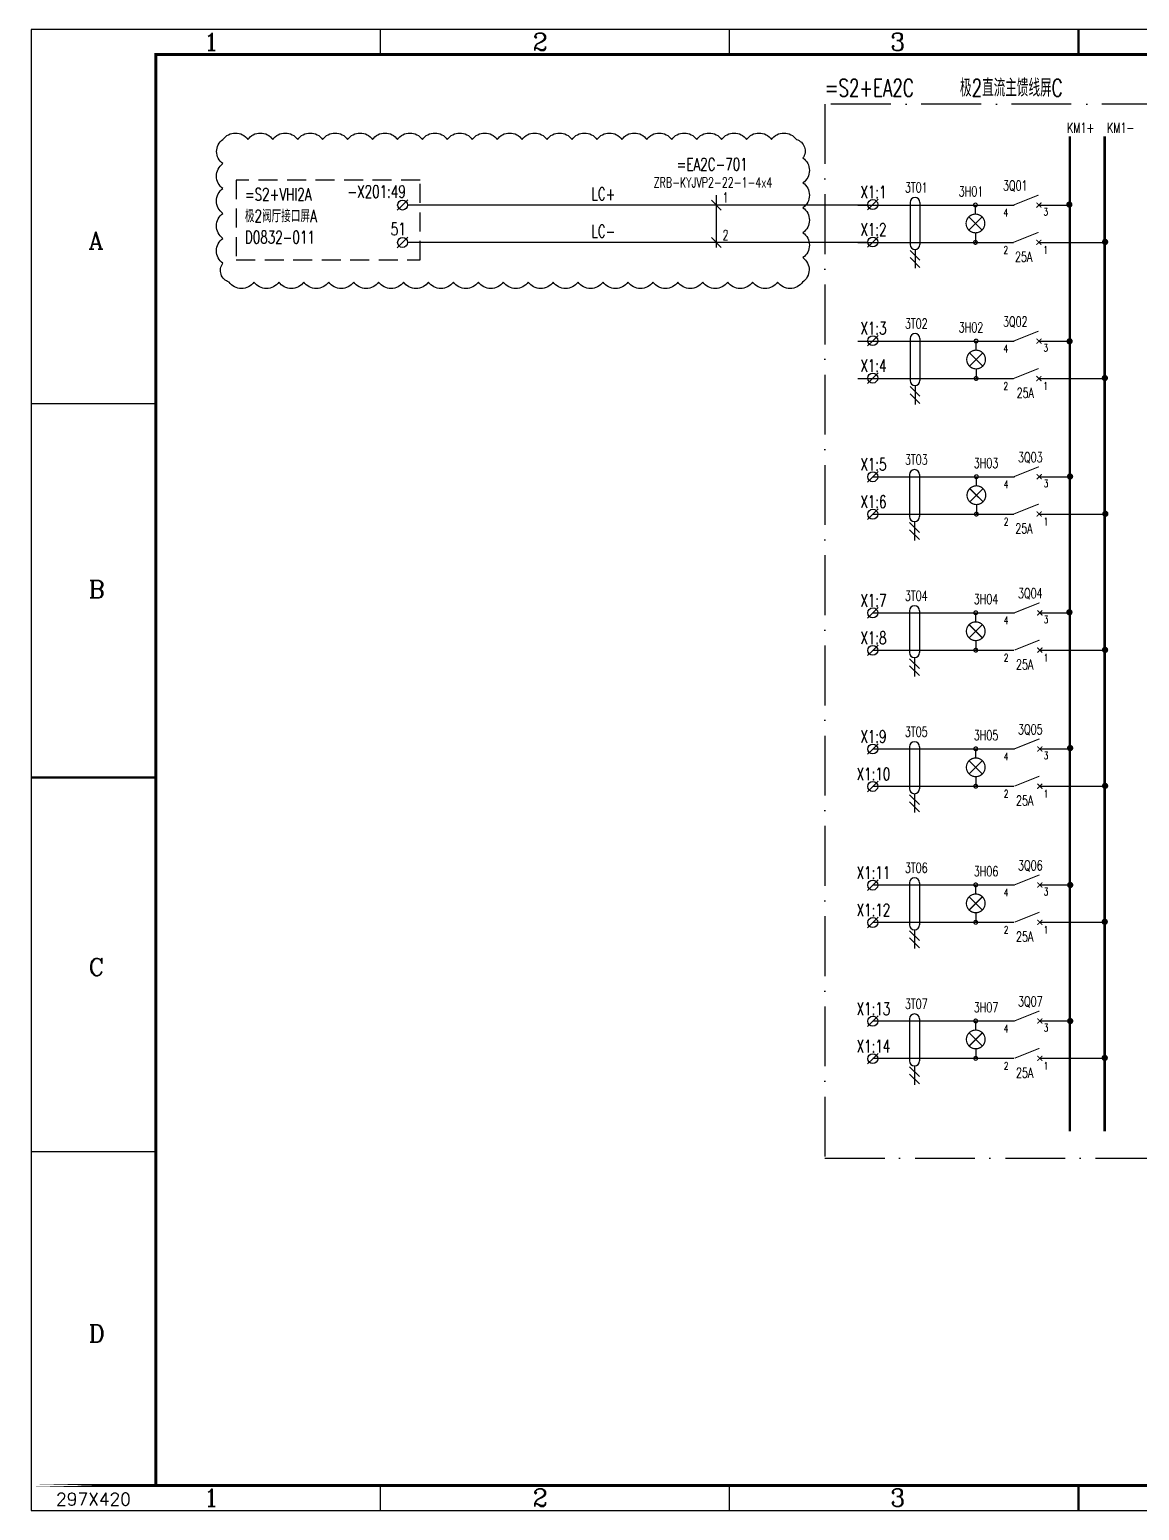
# Model space of a CAD drawing. Header units: millimetres. Extents: x 0 to 420, y 0 to 297.
# Drawn here: x -0.3 to 222.2, y 0 to 297 of the extents above; entities that cross this region are included whole.
import ezdxf
from ezdxf.enums import TextEntityAlignment as Align

# ---------------------------------------------------------------- set-up
doc = ezdxf.new("R2010")
doc.units = ezdxf.units.MM
doc.linetypes.add('ACAD_ISO10W100', pattern=[18, 12, -3, 0, -3])
doc.linetypes.add('DASHED', pattern=[19.05, 12.7, -6.35])
doc.layers.add('GPDRAW', color=1, linetype='Continuous')
doc.styles.add('ECL', font='SIMFANG_2312.TTF', dxfattribs={"width": 0.7, "height": 3})
doc.styles.add('elec', font='romans.shx', dxfattribs={"width": 0.7, "bigfont": 'hzdx1.shx'})
doc.styles.add('GPDRAW', font='txt.shx', dxfattribs={"height": 2.5, "bigfont": 'hzfs.shx'})
doc.styles.add('ROMANC', font='romanc')
doc.styles.add('ROMAND', font='romans.shx', dxfattribs={"width": 0.8, "bigfont": 'hzfs.shx'})
doc.styles.get("Standard").update_dxf_attribs({"font": 'romans.shx', "bigfont": 'hzdx1.shx'})

# ---------------------------------------------------------------- blocks, each defined once
blk = doc.blocks.new('A$C26A805F6')
at = {"const_width": 0.2, "elevation": -1}
for points in [[(0.07, 1.07), (1.07, 0.07)], [(1.07, 1.07), (0.07, 0.07)]]:
    blk.add_lwpolyline(points, dxfattribs=at)
blk = doc.blocks.new('H1')
at = {"const_width": 0.25}
blk.add_lwpolyline([(-1.875, 0, 1), (1.875, 0, 1)], format="xyb", close=True, dxfattribs=at)
for points in [[(1.25, 1.25), (-1.25, -1.25)], [(-1.25, 1.25), (1.25, -1.25)]]:
    blk.add_lwpolyline(points, dxfattribs=at)
blk = doc.blocks.new('A$C56697011')
at = {"const_width": 0.625, "elevation": -1}
blk.add_lwpolyline([(0.31, 0.63, 1), (0.94, 0.63, 1)], format="xyb", close=True, dxfattribs=at)
blk = doc.blocks.new('*U11', base_point=(164.12, 264.34))
at = {"linetype": 'ACAD_ISO10W100'}
blk.add_lwpolyline([(164.12, 264.34), (164.12, 52.93), (285.94, 52.93), (285.94, 264.34)], close=True, dxfattribs=at)
at = {"style": 'elec', "width": 0.7}
for tag, p in [('EquCode', (164.12, 265.84)), ('EquDesCode', (164.12, 265.84)), ('DDCode', (214.12, 265.84)), ('EquName', (214.12, 265.84)), ('EquPlace', (214.12, 265.84))]:
    blk.add_attdef(tag, p, '', height=3.5, dxfattribs=at)
blk = doc.blocks.new('tmInLR')
at = {"color": 0}
for q in [(1.06, 1.06), (-1.06, -1.06)]:
    blk.add_line((0, 0), q, dxfattribs=at)
blk.add_circle((0, 0), 1, dxfattribs=at)
at = {"color": 0, "style": 'elec', "width": 0.7}
blk.add_text('1.5', height=0.000667, dxfattribs=at).set_placement((0.71, 0.71))
at = {"color": 0, "style": 'elec', "width": 0.7, "flags": 1}
for tag, p in [('DESC', (0.07, 4.37)), ('TERNO', (0.13, 1.25))]:
    blk.add_attdef(tag, text='', height=2.5, dxfattribs=at).set_placement(p, align=Align.CENTER)
at = {"color": 0, "style": 'elec', "width": 0.7}
blk.add_attdef('NO', text='', height=2.5, dxfattribs=at).set_placement((0.13, 1.25), align=Align.CENTER)
blk = doc.blocks.new('*U59')
at = {"color": 7, "linetype": 'DASHED', "ltscale": 0.3}
blk.add_lwpolyline([(0, 0), (0, -16), (36.84, -16), (36.84, 0), (0, 0)], dxfattribs=at)
at = {"color": 7, "style": 'elec', "width": 0.7}
for tag, p in [('EQUCODE', (1.73, -4.11)), ('EQUNAME', (1.73, -8.46)), ('DWGNO0', (1.73, -12.7))]:
    blk.add_attdef(tag, p, '', height=2.5, dxfattribs=at)
blk = doc.blocks.new('*U60', base_point=(154.32, 256.7))
at = {"color": 7}
blk.add_lwpolyline([(154.32, 256.7), (154.32, 256.7), (154.32, 256.7), (62.03, 256.7)], dxfattribs=at)
at = {"color": 7, "style": 'elec', "width": 0.7}
for tag, p in [('WireSerial', (32.7, 257.7)), ('BSHORTCABLESERIAL', (61.7, 257.7)), ('WireDescription', (65.7, 257.7)), ('BSCREEN', (73.7, 257.7)), ('ToOtherEqu', (89.7, 257.7)), ('IsDesignWire', (107.7, 257.7)), ('LoopCode', (105.7, 257.7)), ('InOut', (107.7, 257.7)), ('SCREEN', (120.7, 257.7)), ('SHORTCABLESERIAL', (144.7, 257.7))]:
    blk.add_attdef(tag, text='', height=2.5, dxfattribs=at).set_placement(p, align=Align.RIGHT)
blk = doc.blocks.new('*U61', base_point=(154.32, 264.2))
at = {"color": 7}
blk.add_lwpolyline([(154.32, 264.2), (154.32, 264.2), (154.32, 264.2), (62.03, 264.2)], dxfattribs=at)
at = {"color": 7, "style": 'elec', "width": 0.7}
for tag, p in [('WireSerial', (32.7, 265.2)), ('BSHORTCABLESERIAL', (61.7, 265.2)), ('WireDescription', (65.7, 265.2)), ('BSCREEN', (73.7, 265.2)), ('ToOtherEqu', (89.7, 265.2)), ('IsDesignWire', (107.7, 265.2)), ('LoopCode', (105.7, 265.2)), ('InOut', (107.7, 265.2)), ('SCREEN', (120.7, 265.2)), ('SHORTCABLESERIAL', (144.7, 265.2))]:
    blk.add_attdef(tag, text='', height=2.5, dxfattribs=at).set_placement(p, align=Align.RIGHT)
blk = doc.blocks.new('*U62')
at = {"color": 7}
blk.add_line((-1, 1), (1, -1), dxfattribs=at)
blk = doc.blocks.new('*U63')
at = {"color": 7}
blk.add_line((0, 2), (0, -8.5), dxfattribs=at)
for p in [(0, 0), (0, -7.5)]:
    blk.add_blockref('*U62', p, dxfattribs=at)
at = {"color": 7, "style": 'elec', "width": 0.7}
for tag, height, p in [('WIRECODE', 2.5, (-0.84, 6.92)), ('WIRETYPE', 2, (-0.67, 3.53))]:
    blk.add_attdef(tag, text='', height=height, dxfattribs=at).set_placement(p, align=Align.CENTER)
for tag, p in [('WIRENO1', (1.24, 0.49)), ('WIRENO2', (1.24, -7.02))]:
    blk.add_attdef(tag, p, '', height=2, dxfattribs=at)
blk = doc.blocks.new('tmL')
at = {"color": 0}
for q in [(1.06, 1.06), (-1.06, -1.06)]:
    blk.add_line((0, 0), q, dxfattribs=at)
blk.add_circle((0, 0), 1, dxfattribs=at)
at = {"color": 0, "style": 'elec', "width": 0.7}
blk.add_text('1.5', height=0.000667, dxfattribs=at).set_placement((0.71, 0.71))
blk.add_attdef('ObjTerm.Name', text='', height=2.5, dxfattribs=at).set_placement((0.64, 1.44), align=Align.RIGHT)
at = {"color": 0, "style": 'elec', "width": 0.7, "flags": 1}
blk.add_attdef('TERNO', text='', height=2.5, dxfattribs=at).set_placement((0.64, 1.44), align=Align.RIGHT)
at = {"color": 0, "style": 'elec', "width": 0.7}
blk.add_attdef('ObjFile.DwgNo', text='', height=2.5, dxfattribs=at).set_placement((-1.73, -0.73), align=Align.BOTTOM_RIGHT)
blk = doc.blocks.new('XXDAFRAM-CH-HENG-A3')
at = {"color": 1}
for p, q in [((70, 297), (70, 292)), ((140, 297), (140, 292)), ((0, 222), (25, 222)), ((0, 72), (25, 72)), ((70, 5), (70, 0)), ((140, 5), (140, 0))]:
    blk.add_line(p, q, dxfattribs=at)
at = {"color": 1, "lineweight": 50}
for p, q in [((210, 297), (210, 292)), ((0, 147), (25, 147)), ((210, 5), (210, 0))]:
    blk.add_line(p, q, dxfattribs=at)
at = {"color": 1}
blk.add_lwpolyline([(0, 0), (420, 0), (420, 297), (0, 297)], close=True, dxfattribs=at)
at = {"color": 1, "const_width": 0.6}
for points in [[(25, 5), (415, 5), (415, 292), (25, 292)], [(0, 5), (25, 5), (25, 5), (0, 5)]]:
    blk.add_lwpolyline(points, close=True, dxfattribs=at)
at = {"color": 1, "style": 'ROMANC'}
for s, p in [('1', (36.13, 292.79)), ('2', (102.08, 292.79)), ('3', (173.76, 292.79)), ('1', (36.13, 0.79)), ('2', (102.08, 0.79)), ('3', (173.76, 0.79))]:
    blk.add_text(s, height=3.5, dxfattribs=at).set_placement(p, align=Align.CENTER)
for s, p in [('A', (11.51, 252.97)), ('B', (11.51, 183)), ('C', (11.51, 107.22)), ('D', (11.51, 33.72))]:
    blk.add_text(s, height=3.5, dxfattribs=at).set_placement(p)
at = {"linetype": 'Continuous', "style": 'ECL', "width": 0.7}
for tag, height, p in [('DESIGNSTATUS', 2.8, (407.01, 52.29)), ('ENDESIGNSTATUS', 2.8, (407.01, 47.38)), ('V', 2.8, (378.31, 42.42)), ('O', 2.8, (382.62, 42.42)), ('N', 2.8, (386.94, 42.42)), ('L', 2.8, (391.26, 42.42)), ('D', 2.8, (399.89, 42.42)), ('W', 2.8, (404.21, 42.42)), ('G', 2.8, (408.52, 42.42)), ('VEREN40', 2.8, (412.84, 42.42)), ('DWGNAME1', 3, (372.02, 30.89)), ('DWGENAME1', 3, (371.83, 27.23)), ('DWGNAME', 3, (371.83, 27.15)), ('DWGNAME2', 3, (371.83, 23.32)), ('DWGENAME', 3, (371.83, 23.3)), ('DWGENAME2', 3, (372.06, 19.64)), ('DWGNO', 3, (370.72, 8.72)), ('VEREN40', 3, (411.22, 8.72))]:
    blk.add_attdef(tag, text='', height=height, dxfattribs=at).set_placement(p, align=Align.MIDDLE)
at = {"style": 'ECL', "width": 0.7, "flags": 1}
for p in [(321.47, 31.79), (321.47, 26.19), (321.47, 20.59), (321.47, 14.99)]:
    blk.add_attdef('DATE', text='', height=3, dxfattribs=at).set_placement(p, align=Align.MIDDLE)
for tag, p in [('SJ1', (299.89, 28.99)), ('JH', (299.89, 23.39)), ('SH1', (299.89, 17.79)), ('PZ', (299.89, 12.19)), ('BL', (299.89, 5))]:
    blk.add_attdef(tag, p, '', height=3, dxfattribs=at)
at = {"layer": 'GPDRAW', "color": 1, "linetype": 'Continuous', "style": 'GPDRAW'}
blk.add_text('297X420', height=2.5, dxfattribs=at).set_placement((5, 1))

msp = doc.modelspace()

# ---------------------------------------------------------------- linework, layer by layer
for p, q in [((165.76, 261.82, -4), (197.14, 261.82, -4)), ((165.76, 261.82, -4), (197.14, 261.82, -4)), ((176.24, 262.32, -2), (176.24, 253.91, -2)), ((178.24, 262.32, -2), (178.24, 253.91, -2)), ((189.36, 260.12, -2), (189.36, 261.82, -4)), ((202.14, 261.82, -4), (208.22, 261.82, -4)), ((189.36, 256.12, -2), (189.36, 254.32, -4)), ((165.76, 254.32, -4), (197.01, 254.32, -4)), ((165.76, 254.32, -4), (187.51, 254.32, -4)), ((178.22, 250.74, -2), (176.26, 252.71, -2)), ((177.24, 252.91, -2), (177.24, 249.12, -2)), ((202.08, 254.32, -4), (215.22, 254.32, -4)), ((178.22, 249.3, -2), (176.26, 251.26, -2)), ((176.24, 235.03, -2), (176.24, 226.62, -2)), ((178.24, 235.03, -2), (178.24, 226.62, -2)), ((165.76, 234.53, -4), (197.01, 234.53, -4)), ((165.76, 234.53, -4), (197.14, 234.53, -4)), ((189.49, 232.83, -2), (189.49, 234.53, -4)), ((202.14, 234.53, -4), (208.22, 234.53, -4)), ((189.49, 228.83, -2), (189.49, 227.03, -4)), ((165.76, 227.03, -4), (197.01, 227.03, -4)), ((165.76, 227.03, -4), (187.51, 227.03, -4)), ((202.08, 227.03, -4), (215.22, 227.03, -4)), ((178.22, 223.45, -2), (176.26, 225.41, -2)), ((178.22, 222.01, -2), (176.26, 223.97, -2)), ((177.24, 225.62, -2), (177.24, 221.83, -2)), ((168.8, 207.33, -4), (197.07, 207.33, -4)), ((168.8, 207.33, -4), (197.2, 207.33, -4)), ((176.14, 207.74, -2), (176.14, 199.33, -2)), ((178.14, 207.74, -2), (178.14, 199.33, -2)), ((189.55, 205.62, -2), (189.55, 207.33, -4)), ((202.2, 207.33, -4), (208.28, 207.33, -4)), ((168.8, 199.83, -4), (197.07, 199.83, -4)), ((168.8, 199.83, -4), (187.57, 199.83, -4)), ((189.55, 201.62, -2), (189.55, 199.83, -4)), ((202.14, 199.83, -4), (215.28, 199.83, -4)), ((178.12, 196.16, -2), (176.16, 198.12, -2)), ((178.12, 194.72, -2), (176.16, 196.68, -2)), ((177.14, 198.33, -2), (177.14, 194.54, -2)), ((168.8, 180.04, -4), (197.07, 180.04, -4)), ((168.8, 180.04, -4), (197.2, 180.04, -4)), ((176.14, 180.44, -2), (176.14, 172.04, -2)), ((178.14, 180.44, -2), (178.14, 172.04, -2)), ((189.42, 178.33, -2), (189.42, 180.04, -4)), ((202.2, 180.04, -4), (208.28, 180.04, -4)), ((168.8, 172.54, -4), (197.07, 172.54, -4)), ((168.8, 172.54, -4), (187.57, 172.54, -4)), ((189.42, 174.33, -2), (189.42, 172.54, -4)), ((202.14, 172.54, -4), (215.28, 172.54, -4)), ((178.12, 168.87, -2), (176.16, 170.83, -2)), ((178.12, 167.43, -2), (176.16, 169.39, -2)), ((177.14, 171.04, -2), (177.14, 167.25, -2)), ((168.8, 152.75, -4), (197.07, 152.75, -4)), ((168.8, 152.75, -4), (197.2, 152.75, -4)), ((176.14, 153.15, -2), (176.14, 144.75, -2)), ((178.14, 153.15, -2), (178.14, 144.75, -2)), ((189.42, 151.04, -2), (189.42, 152.75, -4)), ((202.2, 152.75, -4), (208.28, 152.75, -4)), ((189.42, 147.04, -2), (189.42, 145.25, -4)), ((168.8, 145.25, -4), (197.07, 145.25, -4)), ((168.8, 145.25, -4), (187.57, 145.25, -4)), ((178.12, 141.58, -2), (176.16, 143.54, -2)), ((177.14, 143.75, -2), (177.14, 139.96, -2)), ((202.14, 145.25, -4), (215.28, 145.25, -4)), ((178.12, 140.14, -2), (176.16, 142.1, -2)), ((168.8, 125.46, -4), (197.07, 125.46, -4)), ((168.8, 125.46, -4), (197.2, 125.46, -4)), ((176.14, 125.86, -2), (176.14, 117.46, -2)), ((178.14, 125.86, -2), (178.14, 117.46, -2)), ((189.42, 123.75, -2), (189.42, 125.46, -4)), ((202.2, 125.46, -4), (208.28, 125.46, -4)), ((189.42, 119.75, -2), (189.42, 117.96, -4)), ((168.8, 117.96, -4), (197.07, 117.96, -4)), ((168.8, 117.96, -4), (187.57, 117.96, -4)), ((178.12, 114.29, -2), (176.16, 116.25, -2)), ((177.14, 116.46, -2), (177.14, 112.67, -2)), ((202.14, 117.96, -4), (215.28, 117.96, -4)), ((178.12, 112.85, -2), (176.16, 114.81, -2)), ((168.8, 98.17, -4), (197.07, 98.17, -4)), ((168.8, 98.17, -4), (197.2, 98.17, -4)), ((176.14, 98.57, -2), (176.14, 90.17, -2)), ((178.14, 98.57, -2), (178.14, 90.17, -2)), ((189.42, 96.46, -2), (189.42, 98.17, -4)), ((202.2, 98.17, -4), (208.28, 98.17, -4)), ((189.42, 92.46, -2), (189.42, 90.67, -4)), ((168.8, 90.67, -4), (197.07, 90.67, -4)), ((168.8, 90.67, -4), (187.57, 90.67, -4)), ((177.14, 89.17, -2), (177.14, 85.38, -2)), ((202.14, 90.67, -4), (215.28, 90.67, -4)), ((178.12, 87, -2), (176.16, 88.96, -2)), ((178.12, 85.56, -2), (176.16, 87.52, -2))]:
    msp.add_line(p, q)
at = {"color": 6}
msp.add_lwpolyline([(38.46, 274.96, -0.520567), (43.46, 274.96, -0.520567), (48.46, 274.96, -0.520567), (53.46, 274.96, -0.520567), (58.46, 274.96, -0.520567), (63.46, 274.96, -0.520567), (68.46, 274.96, -0.520567), (73.46, 274.96, -0.520567), (78.46, 274.96, -0.520567), (83.46, 274.96, -0.520567), (88.46, 274.96, -0.520567), (93.46, 274.96, -0.520567), (98.46, 274.96, -0.520567), (103.46, 274.96, -0.520567), (108.46, 274.96, -0.520567), (113.46, 274.96, -0.520567), (118.46, 274.96, -0.520567), (123.46, 274.96, -0.520567), (128.46, 274.96, -0.520567), (133.46, 274.96, -0.520567), (138.46, 274.96, -0.520567), (143.46, 274.96, -0.520567), (148.46, 274.96, -0.520567), (153.46, 274.96, -0.520567), (154.76, 271.27, -0.520567), (154.76, 266.27, -0.520567), (154.76, 261.27, -0.520567), (154.76, 256.27, -0.520567), (154.76, 251.27, -0.520567), (154.68, 246.35, -0.520567), (149.68, 246.35, -0.520567), (144.68, 246.35, -0.520567), (139.68, 246.35, -0.520567), (134.68, 246.35, -0.520567), (129.68, 246.35, -0.520567), (124.68, 246.35, -0.520567), (119.68, 246.35, -0.520567), (114.68, 246.35, -0.520567), (109.68, 246.35, -0.520567), (104.68, 246.35, -0.520567), (99.68, 246.35, -0.520567), (94.68, 246.35, -0.520567), (89.68, 246.35, -0.520567), (84.68, 246.35, -0.520567), (79.68, 246.35, -0.520567), (74.68, 246.35, -0.520567), (69.68, 246.35, -0.520567), (64.68, 246.35, -0.520567), (59.68, 246.35, -0.520567), (54.68, 246.35, -0.520567), (49.68, 246.35, -0.520567), (44.68, 246.35, -0.520567), (39.68, 246.35, -0.520567), (38.46, 250.13, -0.520567), (38.46, 255.13, -0.520567), (38.46, 260.13, -0.520567), (38.46, 265.13, -0.520567), (38.46, 270.13, -0.520567)], format="xyb", close=True, dxfattribs=at)
at = {"elevation": -4}
for points, const_width in [([(208.28, 275.6), (208.28, 76.05)], 0.5), ([(215.28, 275.6), (215.28, 76.05)], 0.5), ([(202.01, 263.82), (197.01, 261.82)], 0.2), ([(202.01, 256.34), (197.01, 254.34)], 0.2), ([(202.01, 236.53), (197.01, 234.53)], 0.2), ([(202.01, 229.03), (197.01, 227.03)], 0.2), ([(202.07, 209.33), (197.07, 207.33)], 0.2), ([(202.07, 201.85), (197.07, 199.85)], 0.2), ([(202.2, 182.04), (197.2, 180.04)], 0.2), ([(202.2, 174.56), (197.2, 172.56)], 0.2), ([(202.2, 154.75), (197.2, 152.75)], 0.2), ([(202.2, 147.27), (197.2, 145.27)], 0.2), ([(202.2, 127.46), (197.2, 125.46)], 0.2), ([(202.2, 119.98), (197.2, 117.98)], 0.2), ([(202.2, 100.17), (197.2, 98.17)], 0.2), ([(202.2, 92.69), (197.2, 90.69)], 0.2)]:
    msp.add_lwpolyline(points, dxfattribs=dict(at, const_width=const_width))
at = {"const_width": 0.25, "elevation": -2}
for points in [[(189.36, 262.2, 1), (189.36, 261.45, 1)], [(189.36, 254.7, 1), (189.36, 253.95, 1)], [(189.49, 234.91, 1), (189.49, 234.16, 1)], [(189.49, 227.41, 1), (189.49, 226.66, 1)], [(189.55, 207.7, 1), (189.55, 206.95, 1)], [(189.55, 200.2, 1), (189.55, 199.45, 1)], [(189.42, 180.41, 1), (189.42, 179.66, 1)], [(189.42, 172.91, 1), (189.42, 172.16, 1)], [(189.42, 153.12, 1), (189.42, 152.37, 1)], [(189.42, 145.62, 1), (189.42, 144.87, 1)], [(189.42, 125.83, 1), (189.42, 125.08, 1)], [(189.42, 118.33, 1), (189.42, 117.58, 1)], [(189.42, 98.54, 1), (189.42, 97.79, 1)], [(189.42, 91.04, 1), (189.42, 90.29, 1)]]:
    msp.add_lwpolyline(points, format="xyb", close=True, dxfattribs=at)
for centre, start, end in [((177.24, 262.32, -2), 0, 180), ((177.24, 253.91, -2), 180, 0), ((177.24, 235.03, -2), 0, 180), ((177.24, 226.62, -2), 180, 0), ((177.14, 207.74, -2), 0, 180), ((177.14, 199.33, -2), 180, 0), ((177.14, 180.44, -2), 0, 180), ((177.14, 172.04, -2), 180, 0), ((177.14, 153.15, -2), 0, 180), ((177.14, 144.75, -2), 180, 0), ((177.14, 125.86, -2), 0, 180), ((177.14, 117.46, -2), 180, 0), ((177.14, 98.57, -2), 0, 180), ((177.14, 90.17, -2), 180, 0)]:
    msp.add_arc(centre, 1, start, end)

# ---------------------------------------------------------------- block references
msp.add_blockref('XXDAFRAM-CH-HENG-A3', (0, 0))
ref = msp.add_blockref('*U11', (159.16, 282.07))
ref.add_attrib('EquCode', '=S2+EA2C', (159.16, 283.57), dxfattribs={"height": 3.5, "style": 'elec', "width": 0.7})
ref.add_attrib('EquName', '极2直流主馈线屏C', (186.26, 283.57), dxfattribs={"height": 3.5, "style": 'elec', "width": 0.7})
at = {"color": 7}
for name, p, values in [('*U63', (137.4, 261.82), {'WIRECODE': '=EA2C-701', 'WIRETYPE': 'ZRB-KYJVP2-22-1-4x4', 'WIRENO1': '1', 'WIRENO2': '2'}), ('*U59', (41.14, 266.82), {'EQUCODE': '=S2+VHI2A', 'EQUNAME': '极2阀厅接口屏A', 'DWGNO0': 'D0832-011'}), ('tmL', (74.49, 261.82), {'ObjTerm.Name': '-X201:49'})]:
    msp.add_blockref(name, p, dxfattribs=at).add_auto_attribs(values)
ref = msp.add_blockref('*U61', (167.78, 261.82), dxfattribs=at)
ref.add_attrib('WireDescription', 'LC+', dxfattribs={"color": 7, "height": 2.5, "style": 'elec', "width": 0.7}).set_placement((117.16, 262.82), align=Align.RIGHT)
for p, values in [((168.77, 261.91), {'NO': 'X1:1'}), ((168.77, 254.4), {'NO': 'X1:2'}), ((168.77, 234.61), {'NO': 'X1:3'}), ((168.77, 227.1), {'NO': 'X1:4'}), ((168.77, 207.31), {'NO': 'X1:5'}), ((168.77, 199.8), {'NO': 'X1:6'}), ((168.77, 180.01), {'NO': 'X1:7'}), ((168.77, 172.5), {'NO': 'X1:8'}), ((168.77, 152.71), {'NO': 'X1:9'}), ((168.77, 145.2), {'NO': 'X1:10'}), ((168.77, 125.41), {'NO': 'X1:11'}), ((168.77, 117.9), {'NO': 'X1:12'}), ((168.77, 98.11), {'NO': 'X1:13'}), ((168.77, 90.6), {'NO': 'X1:14'})]:
    msp.add_blockref('tmInLR', p).add_auto_attribs(values)
at = {"rotation": 270}
for name, p in [('A$C26A805F6', (201.51, 262.37, -3)), ('A$C56697011', (207.56, 262.53, -3)), ('H1', (189.36, 258.12, -2)), ('A$C26A805F6', (201.51, 254.89, -3)), ('A$C56697011', (214.73, 255.04, -3)), ('A$C26A805F6', (201.51, 235.08, -3)), ('A$C56697011', (207.61, 235.11, -3)), ('H1', (189.49, 230.83, -2)), ('A$C26A805F6', (201.51, 227.58, -3)), ('A$C56697011', (214.68, 227.74, -3)), ('A$C26A805F6', (201.57, 207.88, -3)), ('A$C56697011', (207.7, 207.99, -3)), ('H1', (189.55, 203.62, -2)), ('A$C26A805F6', (201.57, 200.4, -3)), ('A$C56697011', (214.78, 200.51, -3)), ('H1', (189.42, 176.33, -2)), ('A$C26A805F6', (201.7, 180.59, -3)), ('A$C56697011', (207.57, 180.76, -3)), ('A$C26A805F6', (201.7, 173.11, -3)), ('A$C56697011', (214.72, 173.21, -3)), ('A$C26A805F6', (201.7, 153.3, -3)), ('A$C56697011', (207.72, 153.52, -3)), ('H1', (189.42, 149.04, -2)), ('A$C26A805F6', (201.7, 145.82, -3)), ('A$C56697011', (214.73, 145.94, -3)), ('A$C26A805F6', (201.7, 126.01, -3)), ('A$C56697011', (207.73, 126.06, -3)), ('H1', (189.42, 121.75, -2)), ('A$C26A805F6', (201.7, 118.53, -3)), ('A$C56697011', (214.66, 118.68, -3)), ('A$C26A805F6', (201.7, 98.72, -3)), ('A$C56697011', (207.73, 98.77, -3)), ('H1', (189.42, 94.46, -2)), ('A$C26A805F6', (201.7, 91.24, -3)), ('A$C56697011', (214.66, 91.39, -3))]:
    msp.add_blockref(name, p, dxfattribs=at)
at = {"color": 7}
ref = msp.add_blockref('tmL', (74.49, 254.32), dxfattribs=at)
ref.add_attrib('TERNO', '51', dxfattribs={"color": 0, "height": 2.5, "style": 'elec', "width": 0.7}).set_placement((75.12, 255.75), align=Align.RIGHT)
ref = msp.add_blockref('*U60', (167.78, 254.32), dxfattribs=at)
ref.add_attrib('WireDescription', 'LC-', dxfattribs={"color": 7, "height": 2.5, "style": 'elec', "width": 0.7}).set_placement((117.16, 255.32), align=Align.RIGHT)

# ---------------------------------------------------------------- texts
at = {"style": 'ROMAND', "width": 0.7}
for s, p in [('KM1+', (207.72, 276.32, -4)), ('KM1-', (215.74, 276.32, -4)), ('25A', (197.28, 250.45, -4)), ('25A', (197.61, 223.14, -4)), ('25A', (197.34, 195.95, -4)), ('25A', (197.48, 168.66, -4)), ('25A', (197.48, 141.37, -4)), ('25A', (197.48, 114.08, -4)), ('25A', (197.48, 86.79, -4))]:
    msp.add_text(s, height=2, dxfattribs=at).set_placement(p)
at = {"width": 0.7}
for s, height, p in [('3T01', 2, (175.21, 264.34, -4)), ('3H01', 2, (186.01, 263.56, -4)), ('3Q01', 2, (194.88, 264.73, -4)), ('4', 1.5, (195.01, 259.54, -4)), ('3', 1.5, (203.01, 259.71, -4)), ('2', 1.5, (195.01, 252.06, -4)), ('1', 1.5, (203.01, 252.06, -4)), ('3T02', 2, (175.21, 237.05, -4)), ('3H02', 2, (186.01, 236.27, -4)), ('3Q02', 2, (194.88, 237.44, -4)), ('4', 1.5, (195.01, 232.25, -4)), ('3', 1.5, (203.01, 232.42, -4)), ('2', 1.5, (195.01, 224.77, -4)), ('1', 1.5, (203.01, 224.77, -4)), ('3T03', 2, (175.21, 209.76, -4)), ('3H03', 2, (189.03, 209.06, -4)), ('3Q03', 2, (197.9, 210.23, -4)), ('4', 1.5, (195.07, 205.05, -4)), ('3', 1.5, (203.07, 205.22, -4)), ('2', 1.5, (195.07, 197.57, -4)), ('1', 1.5, (203.07, 197.57, -4)), ('3T04', 2, (175.21, 182.46, -4)), ('3Q04', 2, (197.9, 182.94, -4)), ('3H04', 2, (189.03, 181.77, -4)), ('4', 1.5, (195.07, 177.76, -4)), ('3', 1.5, (203.07, 177.93, -4)), ('2', 1.5, (195.07, 170.28, -4)), ('1', 1.5, (203.07, 170.28, -4)), ('3Q05', 2, (197.9, 155.65, -4)), ('3T05', 2, (175.21, 155.17, -4)), ('3H05', 2, (189.03, 154.48, -4)), ('4', 1.5, (195.07, 150.47, -4)), ('3', 1.5, (203.07, 150.64, -4)), ('2', 1.5, (195.07, 142.99, -4)), ('1', 1.5, (203.07, 142.99, -4)), ('3T06', 2, (175.21, 127.88, -4)), ('3H06', 2, (189.03, 127.19, -4)), ('3Q06', 2, (197.9, 128.36, -4)), ('3', 1.5, (203.07, 123.35, -4)), ('4', 1.5, (195.07, 123.17, -4)), ('2', 1.5, (195.07, 115.7, -4)), ('1', 1.5, (203.07, 115.7, -4)), ('3T07', 2, (175.21, 100.59, -4)), ('3H07', 2, (189.03, 99.9, -4)), ('3Q07', 2, (197.9, 101.07, -4)), ('4', 1.5, (195.07, 95.88, -4)), ('3', 1.5, (203.07, 96.06, -4)), ('2', 1.5, (195.07, 88.41, -4)), ('1', 1.5, (203.07, 88.41, -4))]:
    msp.add_text(s, height=height, dxfattribs=at).set_placement(p)

doc.saveas('drawing.dxf')
